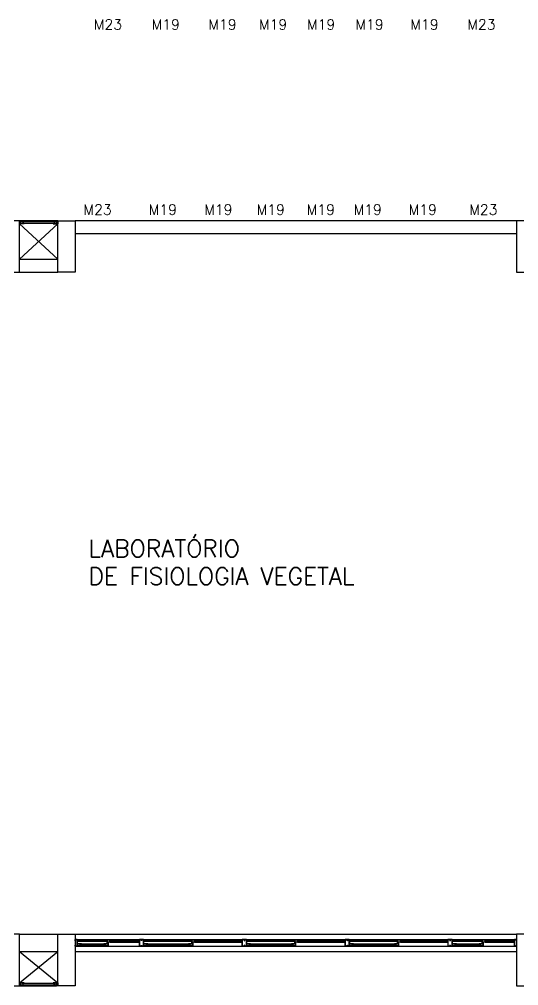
# Model space of a CAD drawing. Header units: millimetres. Extents: x 1887 to 2405, y 1100 to 1335.
# Drawn here: x 2235.36 to 2241.18, y 1221.4 to 1232.67 of the extents above; entities that cross this region are included whole.
import ezdxf

# ---------------------------------------------------------------- set-up
doc = ezdxf.new("R2010")
doc.units = ezdxf.units.MM
for name, color, linetype in [('AR-ALV', 2, 'Continuous'), ('AR-ESQ', 1, 'Continuous'), ('AR-ESTC', 3, 'Continuous'), ('AR-PORTA', 1, 'Continuous'), ('AR-SHAFT', 1, 'Continuous'), ('AR-TXTESQ1-CONG', 1, 'Continuous'), ('DT-ESQ-BAGUETE-C', 2, 'Continuous'), ('DT-ESQ-BAGUETE-V', 1, 'Continuous'), ('DT-ESQ-CHAPA DOBRADA-V', 1, 'Continuous'), ('DT-ESQ-PERFIL CADEIRA-C', 2, 'Continuous'), ('DT-ESQ-PERFIL CADEIRA-V', 1, 'Continuous'), ('DT-ESQ-PERFIL U SIMPLES-C', 2, 'Continuous'), ('DT-ESQ-PERFIL U-C', 2, 'Continuous'), ('DT-ESQ-PERFIL U-V', 1, 'Continuous'), ('DT-ESQ-VENEZIANA-C', 2, 'Continuous'), ('DT-ESQ-VENEZIANA-V', 2, 'Continuous'), ('DT-ESQ-VIDRO-C', 2, 'Continuous'), ('TEXTO', 2, 'Continuous')]:
    doc.layers.add(name, color=color, linetype=linetype)
doc.styles.add('S12', font='simplex.shx', dxfattribs={"width": 1.1, "height": 0.12})
doc.styles.add('UNB-100', font='simplex.shx', dxfattribs={"height": 0.2})

# ---------------------------------------------------------------- blocks, each defined once
blk = doc.blocks.new('EF40-P')
at = {"layer": 'DT-ESQ-BAGUETE-C', "color": 2, "ltscale": 0.1}
for points in [[(0.073, -0.125), (0.06, -0.125), (0.06, -0.124), (0.073, -0.124, 0.414214), (0.073, -0.123), (0.073, -0.112, 0.414214), (0.073, -0.112), (0.06, -0.112), (0.06, -0.11), (0.073, -0.11, -0.414214), (0.075, -0.112), (0.075, -0.124, -0.414214)], [(0.339, -0.125), (0.352, -0.125), (0.352, -0.124), (0.34, -0.124, -0.414214), (0.339, -0.123), (0.339, -0.112, -0.414214), (0.34, -0.112), (0.352, -0.112), (0.352, -0.11), (0.339, -0.11, 0.414214), (0.337, -0.112), (0.337, -0.124, 0.414214)], [(0.422, -0.08), (0.409, -0.08), (0.409, -0.079), (0.422, -0.079, 0.414214), (0.422, -0.078), (0.422, -0.067, 0.414214), (0.422, -0.067), (0.409, -0.067), (0.409, -0.065), (0.422, -0.065, -0.414214), (0.424, -0.067), (0.424, -0.079, -0.414214)], [(0.702, -0.08), (0.715, -0.08), (0.715, -0.079), (0.702, -0.079, -0.414214), (0.702, -0.078), (0.702, -0.067, -0.414214), (0.702, -0.067), (0.715, -0.067), (0.715, -0.065), (0.702, -0.065, 0.414214), (0.7, -0.067), (0.7, -0.079, 0.414214)], [(0.848, -0.125), (0.835, -0.125), (0.835, -0.124), (0.848, -0.124, 0.414214), (0.848, -0.123), (0.848, -0.112, 0.414214), (0.848, -0.112), (0.835, -0.112), (0.835, -0.11), (0.848, -0.11, -0.414214), (0.85, -0.112), (0.85, -0.124, -0.414214)], [(1.326, -0.125), (1.34, -0.125), (1.34, -0.124), (1.327, -0.124, -0.414214), (1.326, -0.123), (1.326, -0.112, -0.414214), (1.327, -0.112), (1.34, -0.112), (1.34, -0.11), (1.326, -0.11, 0.414214), (1.325, -0.112), (1.325, -0.124, 0.414214)], [(1.41, -0.08), (1.396, -0.08), (1.396, -0.079), (1.409, -0.079, 0.414214), (1.41, -0.078), (1.41, -0.067, 0.414214), (1.409, -0.067), (1.396, -0.067), (1.396, -0.065), (1.41, -0.065, -0.414214), (1.411, -0.067), (1.411, -0.079, -0.414214)], [(1.901, -0.08), (1.915, -0.08), (1.915, -0.079), (1.902, -0.079, -0.414214), (1.901, -0.078), (1.901, -0.067, -0.414214), (1.902, -0.067), (1.915, -0.067), (1.915, -0.065), (1.901, -0.065, 0.414214), (1.9, -0.067), (1.9, -0.079, 0.414214)], [(2.048, -0.125), (2.035, -0.125), (2.035, -0.124), (2.048, -0.124, 0.414214), (2.048, -0.123), (2.048, -0.112, 0.414214), (2.048, -0.112), (2.035, -0.112), (2.035, -0.11), (2.048, -0.11, -0.414214), (2.05, -0.112), (2.05, -0.124, -0.414214)], [(2.526, -0.125), (2.54, -0.125), (2.54, -0.124), (2.527, -0.124, -0.414214), (2.526, -0.123), (2.526, -0.112, -0.414214), (2.527, -0.112), (2.54, -0.112), (2.54, -0.11), (2.526, -0.11, 0.414214), (2.525, -0.112), (2.525, -0.124, 0.414214)], [(2.61, -0.08), (2.596, -0.08), (2.596, -0.079), (2.609, -0.079, 0.414214), (2.61, -0.078), (2.61, -0.067, 0.414214), (2.609, -0.067), (2.596, -0.067), (2.596, -0.065), (2.61, -0.065, -0.414214), (2.611, -0.067), (2.611, -0.079, -0.414214)], [(3.101, -0.08), (3.115, -0.08), (3.115, -0.079), (3.102, -0.079, -0.414214), (3.101, -0.078), (3.101, -0.067, -0.414214), (3.102, -0.067), (3.115, -0.067), (3.115, -0.065), (3.101, -0.065, 0.414214), (3.1, -0.067), (3.1, -0.079, 0.414214)], [(3.248, -0.125), (3.235, -0.125), (3.235, -0.124), (3.248, -0.124, 0.414214), (3.248, -0.123), (3.248, -0.112, 0.414214), (3.248, -0.112), (3.235, -0.112), (3.235, -0.11), (3.248, -0.11, -0.414214), (3.25, -0.112), (3.25, -0.124, -0.414214)], [(3.726, -0.125), (3.74, -0.125), (3.74, -0.124), (3.727, -0.124, -0.414214), (3.726, -0.123), (3.726, -0.112, -0.414214), (3.727, -0.112), (3.74, -0.112), (3.74, -0.11), (3.726, -0.11, 0.414214), (3.725, -0.112), (3.725, -0.124, 0.414214)], [(3.81, -0.08), (3.796, -0.08), (3.796, -0.079), (3.809, -0.079, 0.414214), (3.81, -0.078), (3.81, -0.067, 0.414214), (3.809, -0.067), (3.796, -0.067), (3.796, -0.065), (3.81, -0.065, -0.414214), (3.811, -0.067), (3.811, -0.079, -0.414214)], [(4.301, -0.08), (4.315, -0.08), (4.315, -0.079), (4.302, -0.079, -0.414214), (4.301, -0.078), (4.301, -0.067, -0.414214), (4.302, -0.067), (4.315, -0.067), (4.315, -0.065), (4.301, -0.065, 0.414214), (4.3, -0.067), (4.3, -0.079, 0.414214)], [(4.448, -0.125), (4.435, -0.125), (4.435, -0.124), (4.448, -0.124, 0.414214), (4.448, -0.123), (4.448, -0.112, 0.414214), (4.448, -0.112), (4.435, -0.112), (4.435, -0.11), (4.448, -0.11, -0.414214), (4.45, -0.112), (4.45, -0.124, -0.414214)], [(4.714, -0.125), (4.727, -0.125), (4.727, -0.124), (4.714, -0.124, -0.414214), (4.714, -0.123), (4.714, -0.112, -0.414214), (4.714, -0.112), (4.727, -0.112), (4.727, -0.11), (4.714, -0.11, 0.414214), (4.712, -0.112), (4.712, -0.124, 0.414214)], [(4.797, -0.08), (4.784, -0.08), (4.784, -0.079), (4.797, -0.079, 0.414214), (4.797, -0.078), (4.797, -0.067, 0.414214), (4.797, -0.067), (4.784, -0.067), (4.784, -0.065), (4.797, -0.065, -0.414214), (4.799, -0.067), (4.799, -0.079, -0.414214)], [(5.076, -0.08), (5.09, -0.08), (5.09, -0.079), (5.077, -0.079, -0.414214), (5.076, -0.078), (5.076, -0.067, -0.414214), (5.077, -0.067), (5.09, -0.067), (5.09, -0.065), (5.076, -0.065, 0.414214), (5.075, -0.067), (5.075, -0.079, 0.414214)]]:
    blk.add_lwpolyline(points, format="xyb", close=True, dxfattribs=at)
at = {"layer": 'DT-ESQ-BAGUETE-V', "color": 1, "ltscale": 0.1}
for p, q in [((0.073, -0.11), (0.339, -0.11)), ((0.848, -0.11), (1.326, -0.11)), ((2.048, -0.11), (2.526, -0.11)), ((3.248, -0.11), (3.726, -0.11)), ((4.448, -0.11), (4.714, -0.11))]:
    blk.add_line(p, q, dxfattribs=at)
at = {"layer": 'DT-ESQ-BAGUETE-V', "ltscale": 0.1}
for p, q in [((0.422, -0.065), (0.702, -0.065)), ((1.41, -0.065), (1.901, -0.065)), ((2.61, -0.065), (3.101, -0.065)), ((3.81, -0.065), (4.301, -0.065)), ((4.797, -0.065), (5.076, -0.065))]:
    blk.add_line(p, q, dxfattribs=at)
at = {"layer": 'DT-ESQ-CHAPA DOBRADA-V', "ltscale": 0.1}
for p, q in [((0.025, -0.077), (0.374, -0.077)), ((0.025, -0.08), (0.374, -0.08)), ((0.8, -0.077), (1.361, -0.077)), ((0.8, -0.08), (1.361, -0.08)), ((4.4, -0.077), (4.749, -0.077)), ((4.4, -0.08), (4.749, -0.08))]:
    blk.add_line(p, q, dxfattribs=at)
at = {"layer": 'DT-ESQ-CHAPA DOBRADA-V', "color": 1, "ltscale": 0.1}
for p, q in [((2, -0.077), (2.561, -0.077)), ((2, -0.08), (2.561, -0.08)), ((3.2, -0.077), (3.761, -0.077)), ((3.2, -0.08), (3.761, -0.08))]:
    blk.add_line(p, q, dxfattribs=at)
at = {"layer": 'DT-ESQ-PERFIL CADEIRA-C', "color": 2, "ltscale": 0.1}
for p, q in [((0.376, -0.088), (0.422, -0.088)), ((0.75, -0.088), (0.702, -0.088)), ((1.363, -0.088), (1.41, -0.088)), ((1.95, -0.088), (1.901, -0.088)), ((2.563, -0.088), (2.61, -0.088)), ((3.15, -0.088), (3.101, -0.088)), ((3.763, -0.088), (3.81, -0.088)), ((4.35, -0.088), (4.301, -0.088)), ((4.751, -0.088), (4.797, -0.088)), ((5.125, -0.088), (5.076, -0.088)), ((0.025, -0.134), (0.073, -0.134)), ((0.385, -0.134), (0.339, -0.134)), ((0.8, -0.134), (0.848, -0.134)), ((1.373, -0.134), (1.326, -0.134)), ((2, -0.134), (2.048, -0.134)), ((2.573, -0.134), (2.526, -0.134)), ((3.2, -0.134), (3.248, -0.134)), ((3.773, -0.134), (3.726, -0.134)), ((4.76, -0.134), (4.714, -0.134))]:
    blk.add_line(p, q, dxfattribs=at)
at = {"layer": 'DT-ESQ-PERFIL CADEIRA-C', "ltscale": 0.1}
blk.add_line((4.4, -0.134), (4.448, -0.134), dxfattribs=at)
at = {"layer": 'DT-ESQ-PERFIL CADEIRA-C', "color": 2, "ltscale": 0.1}
for points in [[(0.073, -0.135), (0.025, -0.135), (0.025, -0.134), (0.06, -0.134, -0.198912), (0.059, -0.133, -0.198913), (0.058, -0.132), (0.058, -0.112, 0.414214), (0.058, -0.112), (0.025, -0.112), (0.025, -0.11), (0.058, -0.11, -0.414214), (0.06, -0.112), (0.06, -0.124), (0.06, -0.125), (0.06, -0.132), (0.073, -0.132, -1)], [(0.339, -0.132, 1), (0.339, -0.135), (0.385, -0.135, 0.414214), (0.387, -0.133), (0.387, -0.112, 0.414214), (0.385, -0.11), (0.354, -0.11, 0.414214), (0.352, -0.112), (0.352, -0.132)], [(0.352, -0.134, 0.198913), (0.354, -0.133, 0.198913), (0.354, -0.132), (0.354, -0.112, -0.414214), (0.354, -0.112), (0.385, -0.112, -0.414214), (0.386, -0.112), (0.386, -0.133, -0.414214), (0.385, -0.134)], [(0.422, -0.087, -1), (0.422, -0.09), (0.376, -0.09, -0.414214), (0.374, -0.088), (0.374, -0.067, -0.414214), (0.376, -0.065), (0.407, -0.065, -0.414214), (0.409, -0.067), (0.409, -0.087)], [(0.409, -0.088, -0.198913), (0.408, -0.088, -0.198913), (0.407, -0.087), (0.407, -0.067, 0.414214), (0.407, -0.067), (0.376, -0.067, 0.414214), (0.375, -0.067), (0.375, -0.088, 0.414214), (0.376, -0.088)], [(0.702, -0.09), (0.75, -0.09), (0.75, -0.088), (0.715, -0.088, 0.198912), (0.716, -0.088, 0.198913), (0.716, -0.087), (0.716, -0.067, -0.414214), (0.717, -0.067), (0.75, -0.067), (0.75, -0.065), (0.716, -0.065, 0.414214), (0.715, -0.067), (0.715, -0.079), (0.715, -0.08), (0.715, -0.087), (0.702, -0.087, 1)], [(0.848, -0.135), (0.8, -0.135), (0.8, -0.134), (0.835, -0.134, -0.198912), (0.834, -0.133, -0.198913), (0.833, -0.132), (0.833, -0.112, 0.414214), (0.833, -0.112), (0.8, -0.112), (0.8, -0.11), (0.833, -0.11, -0.414214), (0.835, -0.112), (0.835, -0.124), (0.835, -0.125), (0.835, -0.132), (0.848, -0.132, -1)], [(1.326, -0.132, 1), (1.326, -0.135), (1.373, -0.135, 0.414214), (1.375, -0.133), (1.375, -0.112, 0.414214), (1.373, -0.11), (1.341, -0.11, 0.414214), (1.34, -0.112), (1.34, -0.132)], [(1.34, -0.134, 0.198913), (1.341, -0.133, 0.198913), (1.341, -0.132), (1.341, -0.112, -0.414214), (1.342, -0.112), (1.373, -0.112, -0.414214), (1.373, -0.112), (1.373, -0.133, -0.414214), (1.373, -0.134)], [(1.41, -0.087, -1), (1.41, -0.09), (1.363, -0.09, -0.414214), (1.361, -0.088), (1.361, -0.067, -0.414214), (1.363, -0.065), (1.395, -0.065, -0.414214), (1.396, -0.067), (1.396, -0.087)], [(1.396, -0.088, -0.198913), (1.395, -0.088, -0.198913), (1.395, -0.087), (1.395, -0.067, 0.414214), (1.394, -0.067), (1.363, -0.067, 0.414214), (1.363, -0.067), (1.363, -0.088, 0.414214), (1.363, -0.088)], [(1.901, -0.09), (1.95, -0.09), (1.95, -0.088), (1.915, -0.088, 0.198912), (1.916, -0.088, 0.198913), (1.916, -0.087), (1.916, -0.067, -0.414214), (1.917, -0.067), (1.95, -0.067), (1.95, -0.065), (1.916, -0.065, 0.414214), (1.915, -0.067), (1.915, -0.079), (1.915, -0.08), (1.915, -0.087), (1.901, -0.087, 1)], [(2.048, -0.135), (2, -0.135), (2, -0.134), (2.035, -0.134, -0.198912), (2.034, -0.133, -0.198913), (2.033, -0.132), (2.033, -0.112, 0.414214), (2.033, -0.112), (2, -0.112), (2, -0.11), (2.033, -0.11, -0.414214), (2.035, -0.112), (2.035, -0.124), (2.035, -0.125), (2.035, -0.132), (2.048, -0.132, -1)], [(2.526, -0.132, 1), (2.526, -0.135), (2.573, -0.135, 0.414214), (2.575, -0.133), (2.575, -0.112, 0.414214), (2.573, -0.11), (2.541, -0.11, 0.414214), (2.54, -0.112), (2.54, -0.132)], [(2.54, -0.134, 0.198913), (2.541, -0.133, 0.198913), (2.541, -0.132), (2.541, -0.112, -0.414214), (2.542, -0.112), (2.573, -0.112, -0.414214), (2.573, -0.112), (2.573, -0.133, -0.414214), (2.573, -0.134)], [(2.61, -0.087, -1), (2.61, -0.09), (2.563, -0.09, -0.414214), (2.561, -0.088), (2.561, -0.067, -0.414214), (2.563, -0.065), (2.595, -0.065, -0.414214), (2.596, -0.067), (2.596, -0.087)], [(2.596, -0.088, -0.198913), (2.595, -0.088, -0.198913), (2.595, -0.087), (2.595, -0.067, 0.414214), (2.594, -0.067), (2.563, -0.067, 0.414214), (2.563, -0.067), (2.563, -0.088, 0.414214), (2.563, -0.088)], [(3.101, -0.09), (3.15, -0.09), (3.15, -0.088), (3.115, -0.088, 0.198912), (3.116, -0.088, 0.198913), (3.116, -0.087), (3.116, -0.067, -0.414214), (3.117, -0.067), (3.15, -0.067), (3.15, -0.065), (3.116, -0.065, 0.414214), (3.115, -0.067), (3.115, -0.079), (3.115, -0.08), (3.115, -0.087), (3.101, -0.087, 1)], [(3.248, -0.135), (3.2, -0.135), (3.2, -0.134), (3.235, -0.134, -0.198912), (3.234, -0.133, -0.198913), (3.233, -0.132), (3.233, -0.112, 0.414214), (3.233, -0.112), (3.2, -0.112), (3.2, -0.11), (3.233, -0.11, -0.414214), (3.235, -0.112), (3.235, -0.124), (3.235, -0.125), (3.235, -0.132), (3.248, -0.132, -1)], [(3.726, -0.132, 1), (3.726, -0.135), (3.773, -0.135, 0.414214), (3.775, -0.133), (3.775, -0.112, 0.414214), (3.773, -0.11), (3.741, -0.11, 0.414214), (3.74, -0.112), (3.74, -0.132)], [(3.74, -0.134, 0.198913), (3.741, -0.133, 0.198913), (3.741, -0.132), (3.741, -0.112, -0.414214), (3.742, -0.112), (3.773, -0.112, -0.414214), (3.773, -0.112), (3.773, -0.133, -0.414214), (3.773, -0.134)], [(3.81, -0.087, -1), (3.81, -0.09), (3.763, -0.09, -0.414214), (3.761, -0.088), (3.761, -0.067, -0.414214), (3.763, -0.065), (3.795, -0.065, -0.414214), (3.796, -0.067), (3.796, -0.087)], [(3.796, -0.088, -0.198913), (3.795, -0.088, -0.198913), (3.795, -0.087), (3.795, -0.067, 0.414214), (3.794, -0.067), (3.763, -0.067, 0.414214), (3.763, -0.067), (3.763, -0.088, 0.414214), (3.763, -0.088)], [(4.301, -0.09), (4.35, -0.09), (4.35, -0.088), (4.315, -0.088, 0.198912), (4.316, -0.088, 0.198913), (4.316, -0.087), (4.316, -0.067, -0.414214), (4.317, -0.067), (4.35, -0.067), (4.35, -0.065), (4.316, -0.065, 0.414214), (4.315, -0.067), (4.315, -0.079), (4.315, -0.08), (4.315, -0.087), (4.301, -0.087, 1)], [(4.448, -0.135), (4.4, -0.135), (4.4, -0.134), (4.435, -0.134, -0.198912), (4.434, -0.133, -0.198913), (4.433, -0.132), (4.433, -0.112, 0.414214), (4.433, -0.112), (4.4, -0.112), (4.4, -0.11), (4.433, -0.11, -0.414214), (4.435, -0.112), (4.435, -0.124), (4.435, -0.125), (4.435, -0.132), (4.448, -0.132, -1)], [(4.714, -0.132, 1), (4.714, -0.135), (4.76, -0.135, 0.414214), (4.762, -0.133), (4.762, -0.112, 0.414214), (4.76, -0.11), (4.729, -0.11, 0.414214), (4.727, -0.112), (4.727, -0.132)], [(4.727, -0.134, 0.198913), (4.729, -0.133, 0.198913), (4.729, -0.132), (4.729, -0.112, -0.414214), (4.729, -0.112), (4.76, -0.112, -0.414214), (4.761, -0.112), (4.761, -0.133, -0.414214), (4.76, -0.134)], [(4.797, -0.087, -1), (4.797, -0.09), (4.751, -0.09, -0.414214), (4.749, -0.088), (4.749, -0.067, -0.414214), (4.751, -0.065), (4.782, -0.065, -0.414214), (4.784, -0.067), (4.784, -0.087)], [(4.784, -0.088, -0.198913), (4.783, -0.088, -0.198913), (4.782, -0.087), (4.782, -0.067, 0.414214), (4.782, -0.067), (4.751, -0.067, 0.414214), (4.75, -0.067), (4.75, -0.088, 0.414214), (4.751, -0.088)], [(5.076, -0.09), (5.125, -0.09), (5.125, -0.088), (5.09, -0.088, 0.198912), (5.091, -0.088, 0.198913), (5.091, -0.087), (5.091, -0.067, -0.414214), (5.092, -0.067), (5.125, -0.067), (5.125, -0.065), (5.091, -0.065, 0.414214), (5.09, -0.067), (5.09, -0.079), (5.09, -0.08), (5.09, -0.087), (5.076, -0.087, 1)]]:
    blk.add_lwpolyline(points, format="xyb", close=True, dxfattribs=at)
at = {"layer": 'DT-ESQ-PERFIL CADEIRA-V', "ltscale": 0.1}
for p, q in [((0.407, -0.09), (0.702, -0.09)), ((1.395, -0.09), (1.901, -0.09))]:
    blk.add_line(p, q, dxfattribs=at)
at = {"layer": 'DT-ESQ-PERFIL CADEIRA-V', "color": 1, "ltscale": 0.1}
for p, q in [((2.595, -0.09), (3.101, -0.09)), ((3.795, -0.09), (4.301, -0.09)), ((4.782, -0.09), (5.076, -0.09)), ((0.073, -0.135), (0.339, -0.135)), ((0.848, -0.135), (1.326, -0.135)), ((2.048, -0.135), (2.526, -0.135)), ((4.448, -0.135), (4.714, -0.135))]:
    blk.add_line(p, q, dxfattribs=at)
at = {"layer": 'DT-ESQ-PERFIL CADEIRA-V', "color": 2, "ltscale": 0.1}
blk.add_line((3.248, -0.135), (3.726, -0.135), dxfattribs=at)
at = {"layer": 'DT-ESQ-PERFIL U SIMPLES-C', "color": 2, "ltscale": 0.1}
for points in [[(0.376, -0.102), (0.384, -0.102), (0.384, -0.1), (0.376, -0.1, -0.414214), (0.375, -0.1), (0.375, -0.092, -0.414214), (0.376, -0.091), (0.384, -0.091), (0.384, -0.09), (0.376, -0.09, 0.414214), (0.374, -0.092), (0.374, -0.1, 0.414214)], [(0.385, -0.098), (0.378, -0.098), (0.378, -0.1), (0.385, -0.1, -0.414214), (0.386, -0.1), (0.386, -0.108, -0.414214), (0.385, -0.109), (0.378, -0.109), (0.378, -0.11), (0.385, -0.11, 0.414214), (0.387, -0.108), (0.387, -0.1, 0.414214)], [(1.363, -0.102), (1.371, -0.102), (1.371, -0.1), (1.363, -0.1, -0.414214), (1.363, -0.1), (1.363, -0.092, -0.414214), (1.363, -0.091), (1.371, -0.091), (1.371, -0.09), (1.363, -0.09, 0.414214), (1.361, -0.092), (1.361, -0.1, 0.414214)], [(1.373, -0.098), (1.365, -0.098), (1.365, -0.1), (1.373, -0.1, -0.414214), (1.373, -0.1), (1.373, -0.108, -0.414214), (1.373, -0.109), (1.365, -0.109), (1.365, -0.11), (1.373, -0.11, 0.414214), (1.375, -0.108), (1.375, -0.1, 0.414214)], [(2.563, -0.102), (2.571, -0.102), (2.571, -0.1), (2.563, -0.1, -0.414214), (2.563, -0.1), (2.563, -0.092, -0.414214), (2.563, -0.091), (2.571, -0.091), (2.571, -0.09), (2.563, -0.09, 0.414214), (2.561, -0.092), (2.561, -0.1, 0.414214)], [(2.573, -0.098), (2.565, -0.098), (2.565, -0.1), (2.573, -0.1, -0.414214), (2.573, -0.1), (2.573, -0.108, -0.414214), (2.573, -0.109), (2.565, -0.109), (2.565, -0.11), (2.573, -0.11, 0.414214), (2.575, -0.108), (2.575, -0.1, 0.414214)], [(3.763, -0.102), (3.771, -0.102), (3.771, -0.1), (3.763, -0.1, -0.414214), (3.763, -0.1), (3.763, -0.092, -0.414214), (3.763, -0.091), (3.771, -0.091), (3.771, -0.09), (3.763, -0.09, 0.414214), (3.761, -0.092), (3.761, -0.1, 0.414214)], [(3.773, -0.098), (3.765, -0.098), (3.765, -0.1), (3.773, -0.1, -0.414214), (3.773, -0.1), (3.773, -0.108, -0.414214), (3.773, -0.109), (3.765, -0.109), (3.765, -0.11), (3.773, -0.11, 0.414214), (3.775, -0.108), (3.775, -0.1, 0.414214)], [(4.751, -0.102), (4.759, -0.102), (4.759, -0.1), (4.751, -0.1, -0.414214), (4.75, -0.1), (4.75, -0.092, -0.414214), (4.751, -0.091), (4.759, -0.091), (4.759, -0.09), (4.751, -0.09, 0.414214), (4.749, -0.092), (4.749, -0.1, 0.414214)], [(4.76, -0.098), (4.752, -0.098), (4.752, -0.1), (4.76, -0.1, -0.414214), (4.761, -0.1), (4.761, -0.108, -0.414214), (4.76, -0.109), (4.752, -0.109), (4.752, -0.11), (4.76, -0.11, 0.414214), (4.762, -0.108), (4.762, -0.1, 0.414214)]]:
    blk.add_lwpolyline(points, format="xyb", close=True, dxfattribs=at)
at = {"layer": 'DT-ESQ-PERFIL U-C', "color": 2, "ltscale": 0.1}
for points in [[(0, -0.062, -0.414214), (0.001, -0.06), (0.023, -0.06, -0.414214), (0.025, -0.062), (0.025, -0.139, -0.414214), (0.023, -0.14), (0.001, -0.14, -0.414214), (0, -0.139), (0, -0.125), (0.001, -0.125), (0.001, -0.138, 0.414214), (0.002, -0.139), (0.023, -0.139, 0.414214), (0.023, -0.138), (0.023, -0.062, 0.414214), (0.023, -0.062), (0.002, -0.062, 0.414214), (0.001, -0.062), (0.001, -0.075), (0, -0.075)], [(0.775, -0.062, 0.414214), (0.773, -0.06), (0.751, -0.06, 0.414214), (0.75, -0.062), (0.75, -0.139, 0.414214), (0.751, -0.14), (0.773, -0.14, 0.414214), (0.775, -0.139), (0.775, -0.125), (0.773, -0.125), (0.773, -0.138, -0.414214), (0.773, -0.139), (0.752, -0.139, -0.414214), (0.751, -0.138), (0.751, -0.062, -0.414214), (0.752, -0.062), (0.773, -0.062, -0.414214), (0.773, -0.062), (0.773, -0.075), (0.775, -0.075)], [(0.775, -0.062, -0.414214), (0.776, -0.06), (0.798, -0.06, -0.414214), (0.8, -0.062), (0.8, -0.139, -0.414214), (0.798, -0.14), (0.776, -0.14, -0.414214), (0.775, -0.139), (0.775, -0.125), (0.776, -0.125), (0.776, -0.138, 0.414214), (0.777, -0.139), (0.798, -0.139, 0.414214), (0.798, -0.138), (0.798, -0.062, 0.414214), (0.798, -0.062), (0.777, -0.062, 0.414214), (0.776, -0.062), (0.776, -0.075), (0.775, -0.075)], [(1.975, -0.062, 0.414214), (1.973, -0.06), (1.951, -0.06, 0.414214), (1.95, -0.062), (1.95, -0.139, 0.414214), (1.951, -0.14), (1.973, -0.14, 0.414214), (1.975, -0.139), (1.975, -0.125), (1.973, -0.125), (1.973, -0.138, -0.414214), (1.973, -0.139), (1.952, -0.139, -0.414214), (1.951, -0.138), (1.951, -0.062, -0.414214), (1.952, -0.062), (1.973, -0.062, -0.414214), (1.973, -0.062), (1.973, -0.075), (1.975, -0.075)], [(1.975, -0.062, -0.414214), (1.976, -0.06), (1.998, -0.06, -0.414214), (2, -0.062), (2, -0.139, -0.414214), (1.998, -0.14), (1.976, -0.14, -0.414214), (1.975, -0.139), (1.975, -0.125), (1.976, -0.125), (1.976, -0.138, 0.414214), (1.977, -0.139), (1.998, -0.139, 0.414214), (1.998, -0.138), (1.998, -0.062, 0.414214), (1.998, -0.062), (1.977, -0.062, 0.414214), (1.976, -0.062), (1.976, -0.075), (1.975, -0.075)], [(3.175, -0.062, 0.414214), (3.173, -0.06), (3.151, -0.06, 0.414214), (3.15, -0.062), (3.15, -0.139, 0.414214), (3.151, -0.14), (3.173, -0.14, 0.414214), (3.175, -0.139), (3.175, -0.125), (3.173, -0.125), (3.173, -0.138, -0.414214), (3.173, -0.139), (3.152, -0.139, -0.414214), (3.151, -0.138), (3.151, -0.062, -0.414214), (3.152, -0.062), (3.173, -0.062, -0.414214), (3.173, -0.062), (3.173, -0.075), (3.175, -0.075)], [(3.175, -0.062, -0.414214), (3.176, -0.06), (3.198, -0.06, -0.414214), (3.2, -0.062), (3.2, -0.139, -0.414214), (3.198, -0.14), (3.176, -0.14, -0.414214), (3.175, -0.139), (3.175, -0.125), (3.176, -0.125), (3.176, -0.138, 0.414214), (3.177, -0.139), (3.198, -0.139, 0.414214), (3.198, -0.138), (3.198, -0.062, 0.414214), (3.198, -0.062), (3.177, -0.062, 0.414214), (3.176, -0.062), (3.176, -0.075), (3.175, -0.075)], [(4.375, -0.062, 0.414214), (4.373, -0.06), (4.351, -0.06, 0.414214), (4.35, -0.062), (4.35, -0.139, 0.414214), (4.351, -0.14), (4.373, -0.14, 0.414214), (4.375, -0.139), (4.375, -0.125), (4.373, -0.125), (4.373, -0.138, -0.414214), (4.373, -0.139), (4.352, -0.139, -0.414214), (4.351, -0.138), (4.351, -0.062, -0.414214), (4.352, -0.062), (4.373, -0.062, -0.414214), (4.373, -0.062), (4.373, -0.075), (4.375, -0.075)], [(4.375, -0.062, -0.414214), (4.376, -0.06), (4.398, -0.06, -0.414214), (4.4, -0.062), (4.4, -0.139, -0.414214), (4.398, -0.14), (4.376, -0.14, -0.414214), (4.375, -0.139), (4.375, -0.125), (4.376, -0.125), (4.376, -0.138, 0.414214), (4.377, -0.139), (4.398, -0.139, 0.414214), (4.398, -0.138), (4.398, -0.062, 0.414214), (4.398, -0.062), (4.377, -0.062, 0.414214), (4.376, -0.062), (4.376, -0.075), (4.375, -0.075)], [(5.15, -0.062, 0.414214), (5.148, -0.06), (5.126, -0.06, 0.414214), (5.125, -0.062), (5.125, -0.139, 0.414214), (5.126, -0.14), (5.148, -0.14, 0.414214), (5.15, -0.139), (5.15, -0.125), (5.148, -0.125), (5.148, -0.138, -0.414214), (5.148, -0.139), (5.127, -0.139, -0.414214), (5.126, -0.138), (5.126, -0.062, -0.414214), (5.127, -0.062), (5.148, -0.062, -0.414214), (5.148, -0.062), (5.148, -0.075), (5.15, -0.075)]]:
    blk.add_lwpolyline(points, format="xyb", close=True, dxfattribs=at)
at = {"layer": 'DT-ESQ-PERFIL U-V', "color": 1, "ltscale": 0.1}
for p, q in [((0.023, -0.06), (0.751, -0.06)), ((0.798, -0.06), (1.951, -0.06)), ((1.998, -0.06), (3.151, -0.06)), ((4.398, -0.06), (5.126, -0.06)), ((0.023, -0.14), (0.751, -0.14)), ((0.798, -0.14), (1.951, -0.14)), ((1.998, -0.14), (3.151, -0.14)), ((4.398, -0.14), (5.126, -0.14))]:
    blk.add_line(p, q, dxfattribs=at)
at = {"layer": 'DT-ESQ-PERFIL U-V', "ltscale": 0.1}
for p, q in [((3.198, -0.06), (4.351, -0.06)), ((3.198, -0.14), (4.351, -0.14))]:
    blk.add_line(p, q, dxfattribs=at)
at = {"layer": 'DT-ESQ-VIDRO-C', "ltscale": 0.1}
for points in [[(0.713, -0.085), (0.713, -0.082), (0.411, -0.082), (0.411, -0.085)], [(1.912, -0.085), (1.912, -0.082), (1.399, -0.082), (1.399, -0.085)], [(3.112, -0.085), (3.112, -0.082), (2.599, -0.082), (2.599, -0.085)], [(4.312, -0.085), (4.312, -0.082), (3.799, -0.082), (3.799, -0.085)], [(5.087, -0.085), (5.087, -0.082), (4.786, -0.082), (4.786, -0.085)], [(0.063, -0.13), (0.063, -0.127), (0.349, -0.127), (0.349, -0.13)], [(0.838, -0.13), (0.838, -0.127), (1.337, -0.127), (1.337, -0.13)], [(2.038, -0.13), (2.038, -0.127), (2.537, -0.127), (2.537, -0.13)], [(3.238, -0.13), (3.238, -0.127), (3.737, -0.127), (3.737, -0.13)], [(4.438, -0.13), (4.438, -0.127), (4.724, -0.127), (4.724, -0.13)]]:
    blk.add_lwpolyline(points, close=True, dxfattribs=at)
blk = doc.blocks.new('EF01-P')
at = {"layer": 'DT-ESQ-BAGUETE-C', "ltscale": 0.1}
for points in [[(0.002, 0.035), (0.015, 0.035), (0.015, 0.033), (0.002, 0.033), (0.002, 0.005), (0.015, 0.005), (0.015, 0.004), (0.002, 0.004, -0.414214), (0, 0.005), (0, 0.033, -0.414214)], [(0.448, 0.035), (0.435, 0.035), (0.435, 0.033), (0.448, 0.033), (0.448, 0.005), (0.435, 0.005), (0.435, 0.004), (0.448, 0.004, 0.414214), (0.45, 0.005), (0.45, 0.033, 0.414214)]]:
    blk.add_lwpolyline(points, format="xyb", close=True, dxfattribs=at)
at = {"layer": 'DT-ESQ-PERFIL CADEIRA-C', "color": 2, "ltscale": 0.1}
for points in [[(0.01, 0.002), (0.01, 0.003), (0.002, 0.003, 1), (0.002, 0), (0.015, 0, 0.414214), (0.016, 0.002), (0.016, 0.033), (0.043, 0.033)], [(0.407, 0.006), (0.432, 0.006), (0.432, 0.016), (0.433, 0.016), (0.433, 0.006, -0.414214), (0.432, 0.005), (0.407, 0.005), (0.394, 0.005, -1), (0.394, 0.008), (0.407, 0.008), (0.407, 0.02), (0.407, 0.032), (0.394, 0.032, -1), (0.394, 0.035), (0.407, 0.035), (0.433, 0.035, -0.414214), (0.435, 0.033), (0.435, 0.002), (0.448, 0.002)]]:
    blk.add_lwpolyline(points, format="xyb", dxfattribs=at)
at = {"layer": 'DT-ESQ-PERFIL CADEIRA-C', "ltscale": 0.1}
for points in [[(0.043, 0.006), (0.018, 0.006), (0.018, 0.016), (0.016, 0.016), (0.016, 0.006, 0.414214), (0.018, 0.005), (0.043, 0.005), (0.056, 0.005, 1), (0.056, 0.008), (0.043, 0.008), (0.043, 0.02), (0.043, 0.032), (0.056, 0.032, 1), (0.056, 0.035), (0.043, 0.035), (0.016, 0.035, 0.414214), (0.015, 0.033), (0.015, 0.002), (0.002, 0.002)], [(0.041, 0.02), (0.041, 0.032, -0.414214), (0.043, 0.033), (0.056, 0.033)], [(0.041, 0.02), (0.041, 0.008, 0.414214), (0.043, 0.006), (0.056, 0.006)], [(0.408, 0.02), (0.408, 0.032, 0.414214), (0.407, 0.033), (0.394, 0.033)], [(0.408, 0.02), (0.408, 0.008, -0.414214), (0.407, 0.006), (0.394, 0.006)], [(0.44, 0.002), (0.44, 0.003), (0.448, 0.003, -1), (0.448, 0), (0.435, 0, -0.414214), (0.433, 0.002), (0.433, 0.033), (0.407, 0.033)]]:
    blk.add_lwpolyline(points, format="xyb", dxfattribs=at)
at = {"layer": 'DT-ESQ-PERFIL CADEIRA-V', "ltscale": 0.1}
blk.add_line((0.015, 0), (0.435, 0), dxfattribs=at)
at = {"layer": 'DT-ESQ-VENEZIANA-C', "ltscale": 0.1}
for p, q in [((0.043, 0.011), (0.407, 0.011)), ((0.043, 0.009), (0.407, 0.009))]:
    blk.add_line(p, q, dxfattribs=at)
at = {"layer": 'DT-ESQ-VENEZIANA-V', "ltscale": 0.1}
blk.add_line((0.043, 0.031), (0.407, 0.031), dxfattribs=at)
blk = doc.blocks.new('EF01C-P')
at = {"layer": 'DT-ESQ-BAGUETE-C', "ltscale": 0.1}
for points in [[(0.002, 0.035), (0.015, 0.035), (0.015, 0.033), (0.002, 0.033), (0.002, 0.005), (0.015, 0.005), (0.015, 0.004), (0.002, 0.004, -0.414214), (0, 0.005), (0, 0.033, -0.414214)], [(0.448, 0.035), (0.435, 0.035), (0.435, 0.033), (0.448, 0.033), (0.448, 0.005), (0.435, 0.005), (0.435, 0.004), (0.448, 0.004, 0.414214), (0.45, 0.005), (0.45, 0.033, 0.414214)]]:
    blk.add_lwpolyline(points, format="xyb", close=True, dxfattribs=at)
at = {"layer": 'DT-ESQ-PERFIL CADEIRA-C', "ltscale": 0.1}
for points in [[(0.01, 0.002), (0.01, 0.003), (0.002, 0.003, 1), (0.002, 0), (0.015, 0, 0.414214), (0.016, 0.002), (0.016, 0.033), (0.043, 0.033)], [(0.043, 0.006), (0.018, 0.006), (0.018, 0.016), (0.016, 0.016), (0.016, 0.006, 0.414214), (0.018, 0.005), (0.043, 0.005), (0.056, 0.005, 1), (0.056, 0.008), (0.043, 0.008), (0.043, 0.02), (0.043, 0.032), (0.056, 0.032, 1), (0.056, 0.035), (0.043, 0.035), (0.016, 0.035, 0.414214), (0.015, 0.033), (0.015, 0.002), (0.002, 0.002)], [(0.041, 0.02), (0.041, 0.032, -0.414214), (0.043, 0.033), (0.056, 0.033)], [(0.041, 0.02), (0.041, 0.008, 0.414214), (0.043, 0.006), (0.056, 0.006)], [(0.407, 0.006), (0.432, 0.006), (0.432, 0.016), (0.433, 0.016), (0.433, 0.006, -0.414214), (0.432, 0.005), (0.407, 0.005), (0.394, 0.005, -1), (0.394, 0.008), (0.407, 0.008), (0.407, 0.02), (0.407, 0.032), (0.394, 0.032, -1), (0.394, 0.035), (0.407, 0.035), (0.433, 0.035, -0.414214), (0.435, 0.033), (0.435, 0.002), (0.448, 0.002)], [(0.408, 0.02), (0.408, 0.032, 0.414214), (0.407, 0.033), (0.394, 0.033)], [(0.408, 0.02), (0.408, 0.008, -0.414214), (0.407, 0.006), (0.394, 0.006)], [(0.44, 0.002), (0.44, 0.003), (0.448, 0.003, -1), (0.448, 0), (0.435, 0, -0.414214), (0.433, 0.002), (0.433, 0.033), (0.407, 0.033)]]:
    blk.add_lwpolyline(points, format="xyb", dxfattribs=at)
at = {"layer": 'DT-ESQ-PERFIL CADEIRA-V', "ltscale": 0.1}
blk.add_line((0.015, 0), (0.435, 0), dxfattribs=at)
at = {"layer": 'DT-ESQ-VENEZIANA-C', "ltscale": 0.1}
for p, q in [((0.043, 0.011), (0.407, 0.011)), ((0.043, 0.009), (0.407, 0.009))]:
    blk.add_line(p, q, dxfattribs=at)
at = {"layer": 'DT-ESQ-VENEZIANA-V', "ltscale": 0.1}
blk.add_line((0.043, 0.031), (0.407, 0.031), dxfattribs=at)

msp = doc.modelspace()

# ---------------------------------------------------------------- linework, layer by layer
at = {"layer": 'AR-ALV'}
for p, q in [((2241.16, 1230.323), (2236.01, 1230.323)), ((2239.71, 1230.323), (2239.26, 1230.323)), ((2236.01, 1230.173), (2241.16, 1230.173)), ((2239.26, 1230.173), (2239.71, 1230.173)), ((2235.36, 1229.873), (2235.81, 1229.873)), ((2235.36, 1229.723), (2235.81, 1229.723)), ((2235.36, 1221.998), (2235.81, 1221.998)), ((2235.36, 1221.798), (2235.81, 1221.798))]:
    msp.add_line(p, q, dxfattribs=at)
at = {"layer": 'AR-ESQ'}
for p, q in [((2236.01, 1221.998), (2241.16, 1221.998)), ((2236.01, 1221.798), (2241.16, 1221.798))]:
    msp.add_line(p, q, dxfattribs=at)
at = {"layer": 'AR-ESTC'}
for points in [[(2235.36, 1230.323), (2235.16, 1230.323), (2235.16, 1229.723), (2235.36, 1229.723)], [(2235.81, 1230.323), (2236.01, 1230.323), (2236.01, 1229.723), (2235.81, 1229.723)], [(2241.36, 1230.323), (2241.16, 1230.323), (2241.16, 1229.723), (2241.36, 1229.723)], [(2235.36, 1221.998), (2235.16, 1221.998), (2235.16, 1221.398), (2235.36, 1221.398)], [(2235.81, 1221.998), (2236.01, 1221.998), (2236.01, 1221.398), (2235.81, 1221.398)], [(2241.36, 1221.998), (2241.16, 1221.998), (2241.16, 1221.398), (2241.36, 1221.398)]]:
    msp.add_lwpolyline(points, close=True, dxfattribs=at)
at = {"layer": 'AR-SHAFT'}
for p, q in [((2235.36, 1229.873), (2235.809, 1230.289)), ((2235.36, 1230.289), (2235.81, 1229.873)), ((2235.36, 1221.798), (2235.809, 1221.433)), ((2235.36, 1221.433), (2235.81, 1221.798))]:
    msp.add_line(p, q, dxfattribs=at)

# ---------------------------------------------------------------- block references
at = {"layer": 'AR-ESQ', "rotation": 180}
msp.add_blockref('EF01-P', (2235.81, 1230.323), dxfattribs=at)
at = {"layer": 'AR-ESQ'}
msp.add_blockref('EF40-P', (2236.01, 1221.998), dxfattribs=at)
at = {"layer": 'AR-PORTA'}
msp.add_blockref('EF01C-P', (2235.36, 1221.398), dxfattribs=at)

# ---------------------------------------------------------------- texts
at = {"layer": 'AR-TXTESQ1-CONG', "style": 'S12'}
for s, p in [('M23', (2236.229, 1232.553)), ('M19', (2236.903, 1232.553)), ('M19', (2237.565, 1232.553)), ('M19', (2238.155, 1232.553)), ('M19', (2238.715, 1232.553)), ('M19', (2239.281, 1232.553)), ('M19', (2239.921, 1232.553)), ('M23', (2240.586, 1232.553)), ('M23', (2236.108, 1230.393)), ('M19', (2236.87, 1230.393)), ('M19', (2237.517, 1230.393)), ('M19', (2238.128, 1230.393)), ('M19', (2238.712, 1230.393)), ('M19', (2239.259, 1230.393)), ('M19', (2239.901, 1230.393)), ('M23', (2240.608, 1230.393))]:
    msp.add_text(s, height=0.12, dxfattribs=at).set_placement(p)
at = {"layer": 'TEXTO', "style": 'UNB-100'}
for s, p in [('LABORATÓRIO', (2236.167, 1226.399)), ('DE FISIOLOGIA VEGETAL', (2236.167, 1226.076))]:
    msp.add_text(s, height=0.2, dxfattribs=at).set_placement(p)

doc.saveas('drawing.dxf')
